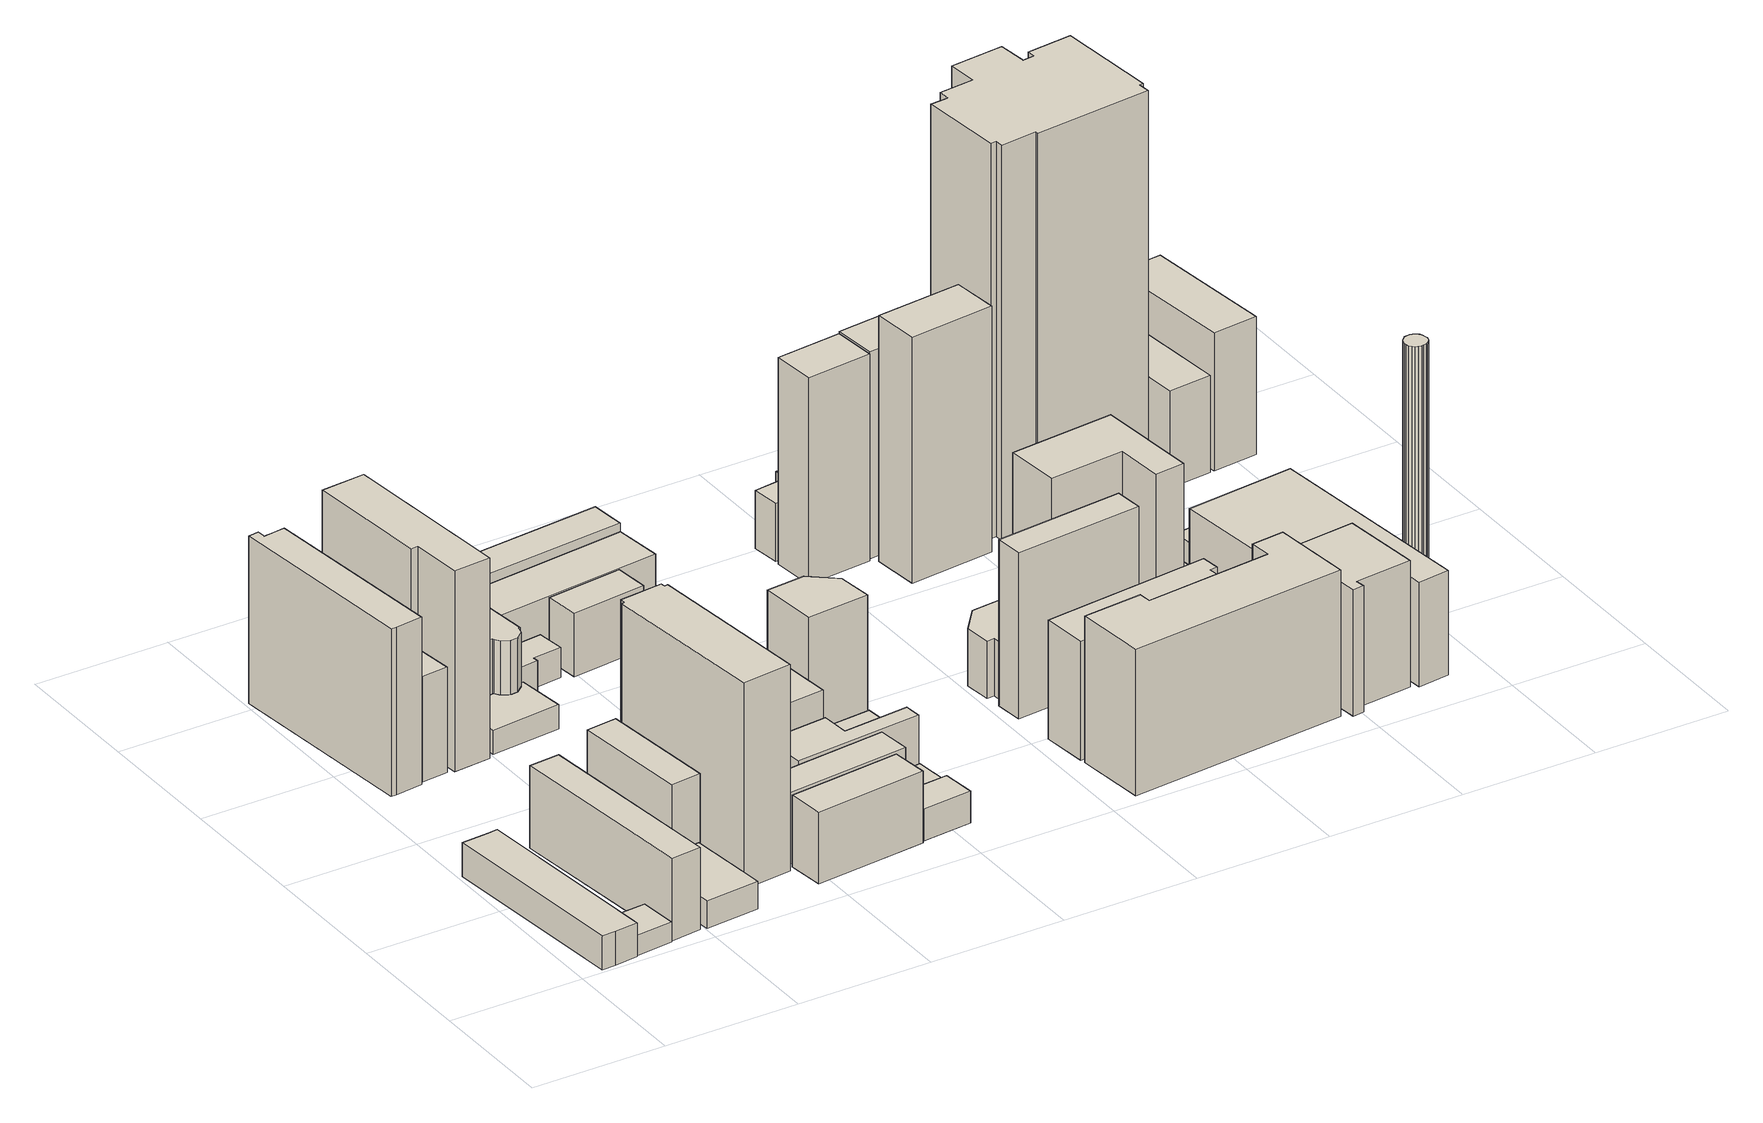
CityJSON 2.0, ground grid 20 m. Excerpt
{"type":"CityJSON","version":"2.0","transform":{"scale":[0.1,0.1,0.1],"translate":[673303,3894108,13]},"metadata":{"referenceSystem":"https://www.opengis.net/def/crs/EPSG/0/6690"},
"CityObjects":{
"building1":{"type":"Building","attributes":{"class":"3001","usage":"431","measuredHeight":32,"storeysAboveGround":1,"BuildingDetailAttribute.totalFloorArea":166.86,"BuildingDetailAttribute.buildingFootprintArea":166.86,"BuildingDetailAttribute.buildingRoofEdgeArea":166.86,"BuildingDetailAttribute.urbanPlanType":"21","BuildingDetailAttribute.landUseType":"213","BuildingDetailAttribute.surveyYear":2021,"BuildingIDAttribute.prefecture":"23","BuildingIDAttribute.city":"23106"},"address":[{"country":"日本","locality":"愛知県名古屋市"}],"geometry":[{"type":"Solid","lod":"1","boundaries":[[[[0,1,2,3,4,5,6,7]],[[6,8,9,7]],[[5,10,8,6]],[[4,11,10,5]],[[3,12,11,4]],[[2,13,12,3]],[[1,14,13,2]],[[0,15,14,1]],[[7,9,15,0]],[[8,10,11,12,13,14,15,9]]]]}]},
"building2":{"type":"Building","attributes":{"class":"3003","usage":"431","measuredHeight":4.3,"storeysAboveGround":1,"BuildingDetailAttribute.totalFloorArea":34.55,"BuildingDetailAttribute.buildingFootprintArea":34.55,"BuildingDetailAttribute.buildingRoofEdgeArea":34.55,"BuildingDetailAttribute.urbanPlanType":"21","BuildingDetailAttribute.landUseType":"213","BuildingDetailAttribute.surveyYear":2021,"BuildingIDAttribute.prefecture":"23","BuildingIDAttribute.city":"23106"},"address":[{"country":"日本","locality":"愛知県名古屋市"}],"geometry":[{"type":"Solid","lod":"1","boundaries":[[[[16,17,18,19]],[[18,20,21,19]],[[17,22,20,18]],[[16,23,22,17]],[[19,21,23,16]],[[20,22,23,21]]]]}]},
"building3":{"type":"Building","attributes":{"class":"9999","usage":"402","measuredHeight":13.2,"storeysAboveGround":3,"BuildingDetailAttribute.totalFloorArea":410.16,"BuildingDetailAttribute.buildingFootprintArea":136.72,"BuildingDetailAttribute.buildingRoofEdgeArea":136.72,"BuildingDetailAttribute.urbanPlanType":"21","BuildingDetailAttribute.landUseType":"212","BuildingDetailAttribute.surveyYear":2021,"BuildingIDAttribute.prefecture":"23","BuildingIDAttribute.city":"23106"},"address":[{"country":"日本","locality":"愛知県名古屋市"}],"geometry":[{"type":"Solid","lod":"1","boundaries":[[[[24,25,26,27]],[[26,28,29,27]],[[25,30,28,26]],[[24,31,30,25]],[[27,29,31,24]],[[28,30,31,29]]]]}]},
"building4":{"type":"Building","attributes":{"class":"3002","usage":"414","measuredHeight":25.8,"storeysAboveGround":8,"BuildingDetailAttribute.totalFloorArea":1135.6,"BuildingDetailAttribute.buildingFootprintArea":141.95,"BuildingDetailAttribute.buildingRoofEdgeArea":141.95,"BuildingDetailAttribute.urbanPlanType":"21","BuildingDetailAttribute.landUseType":"211","BuildingDetailAttribute.surveyYear":2021,"BuildingIDAttribute.prefecture":"23","BuildingIDAttribute.city":"23106"},"address":[{"country":"日本","locality":"愛知県名古屋市"}],"geometry":[{"type":"Solid","lod":"1","boundaries":[[[[32,33,34,35,36,37,38,39]],[[38,40,41,39]],[[37,42,40,38]],[[36,43,42,37]],[[35,44,43,36]],[[34,45,44,35]],[[33,46,45,34]],[[32,47,46,33]],[[39,41,47,32]],[[40,42,43,44,45,46,47,41]]]]}]},
"building5":{"type":"Building","attributes":{"class":"3001","usage":"401","measuredHeight":12.1,"storeysAboveGround":1,"BuildingDetailAttribute.totalFloorArea":90.45,"BuildingDetailAttribute.buildingFootprintArea":90.45,"BuildingDetailAttribute.buildingRoofEdgeArea":90.45,"BuildingDetailAttribute.urbanPlanType":"21","BuildingDetailAttribute.landUseType":"212","BuildingDetailAttribute.surveyYear":2021,"BuildingIDAttribute.prefecture":"23","BuildingIDAttribute.city":"23106"},"address":[{"country":"日本","locality":"愛知県名古屋市"}],"geometry":[{"type":"Solid","lod":"1","boundaries":[[[[48,49,50,51,52,53,54]],[[53,55,56,54]],[[52,57,55,53]],[[51,58,57,52]],[[50,59,58,51]],[[49,60,59,50]],[[48,61,60,49]],[[54,56,61,48]],[[55,57,58,59,60,61,56]]]]}]},
"building6":{"type":"Building","attributes":{"class":"3001","usage":"413","measuredHeight":30.6,"storeysAboveGround":3,"BuildingDetailAttribute.totalFloorArea":150.71,"BuildingDetailAttribute.buildingFootprintArea":50.24,"BuildingDetailAttribute.buildingRoofEdgeArea":50.24,"BuildingDetailAttribute.urbanPlanType":"21","BuildingDetailAttribute.landUseType":"212","BuildingDetailAttribute.surveyYear":2021,"BuildingIDAttribute.prefecture":"23","BuildingIDAttribute.city":"23106"},"address":[{"country":"日本","locality":"愛知県名古屋市"}],"geometry":[{"type":"Solid","lod":"1","boundaries":[[[[62,63,64,65]],[[64,66,67,65]],[[63,68,66,64]],[[62,69,68,63]],[[65,67,69,62]],[[66,68,69,67]]]]}]},
"building7":{"type":"Building","attributes":{"class":"9999","usage":"401","measuredHeight":31.7,"storeysAboveGround":4,"BuildingDetailAttribute.totalFloorArea":324.66,"BuildingDetailAttribute.buildingFootprintArea":81.17,"BuildingDetailAttribute.buildingRoofEdgeArea":81.17,"BuildingDetailAttribute.urbanPlanType":"21","BuildingDetailAttribute.landUseType":"212","BuildingDetailAttribute.surveyYear":2021,"BuildingIDAttribute.prefecture":"23","BuildingIDAttribute.city":"23106"},"address":[{"country":"日本","locality":"愛知県名古屋市"}],"geometry":[{"type":"Solid","lod":"1","boundaries":[[[[70,71,72,73]],[[72,74,75,73]],[[71,76,74,72]],[[70,77,76,71]],[[73,75,77,70]],[[74,76,77,75]]]]}]},
"building8":{"type":"Building","attributes":{"class":"3001","usage":"413","measuredHeight":29.8,"storeysAboveGround":3,"BuildingDetailAttribute.totalFloorArea":60.41,"BuildingDetailAttribute.buildingFootprintArea":20.14,"BuildingDetailAttribute.buildingRoofEdgeArea":20.14,"BuildingDetailAttribute.urbanPlanType":"21","BuildingDetailAttribute.landUseType":"212","BuildingDetailAttribute.surveyYear":2021,"BuildingIDAttribute.prefecture":"23","BuildingIDAttribute.city":"23106"},"address":[{"country":"日本","locality":"愛知県名古屋市"}],"geometry":[{"type":"Solid","lod":"1","boundaries":[[[[78,79,80,81]],[[80,82,83,81]],[[79,84,82,80]],[[78,85,84,79]],[[81,83,85,78]],[[82,84,85,83]]]]}]},
"building9":{"type":"Building","attributes":{"class":"3002","usage":"414","measuredHeight":30.7,"storeysAboveGround":10,"BuildingDetailAttribute.totalFloorArea":1681.53,"BuildingDetailAttribute.buildingFootprintArea":168.15,"BuildingDetailAttribute.buildingRoofEdgeArea":168.15,"BuildingDetailAttribute.urbanPlanType":"21","BuildingDetailAttribute.landUseType":"211","BuildingDetailAttribute.surveyYear":2021,"BuildingIDAttribute.prefecture":"23","BuildingIDAttribute.city":"23106"},"address":[{"country":"日本","locality":"愛知県名古屋市"}],"geometry":[{"type":"Solid","lod":"1","boundaries":[[[[86,87,88,89,90,91]],[[90,92,93,91]],[[89,94,92,90]],[[88,95,94,89]],[[87,96,95,88]],[[86,97,96,87]],[[91,93,97,86]],[[92,94,95,96,97,93]]]]}]},
"building10":{"type":"Building","attributes":{"class":"9999","usage":"412","measuredHeight":31.6,"storeysAboveGround":10,"BuildingDetailAttribute.totalFloorArea":1975.79,"BuildingDetailAttribute.buildingFootprintArea":197.58,"BuildingDetailAttribute.buildingRoofEdgeArea":197.58,"BuildingDetailAttribute.urbanPlanType":"21","BuildingDetailAttribute.landUseType":"211","BuildingDetailAttribute.surveyYear":2021,"BuildingIDAttribute.prefecture":"23","BuildingIDAttribute.city":"23106"},"address":[{"country":"日本","locality":"愛知県名古屋市中区丸の内三丁目１５０９"}],"geometry":[{"type":"Solid","lod":"1","boundaries":[[[[98,99,100,101,102,103,104,105]],[[104,106,107,105]],[[103,108,106,104]],[[102,109,108,103]],[[101,110,109,102]],[[100,111,110,101]],[[99,112,111,100]],[[98,113,112,99]],[[105,107,113,98]],[[106,108,109,110,111,112,113,107]]]]}]},
"building11":{"type":"Building","attributes":{"class":"3001","usage":"413","measuredHeight":17.6,"storeysAboveGround":1,"BuildingDetailAttribute.totalFloorArea":72.65,"BuildingDetailAttribute.buildingFootprintArea":72.65,"BuildingDetailAttribute.buildingRoofEdgeArea":72.65,"BuildingDetailAttribute.urbanPlanType":"21","BuildingDetailAttribute.landUseType":"212","BuildingDetailAttribute.surveyYear":2021,"BuildingIDAttribute.prefecture":"23","BuildingIDAttribute.city":"23106"},"address":[{"country":"日本","locality":"愛知県名古屋市"}],"geometry":[{"type":"Solid","lod":"1","boundaries":[[[[114,115,116,117,118,119,120,121,122,123]],[[122,124,125,123]],[[121,126,124,122]],[[120,127,126,121]],[[119,128,127,120]],[[118,129,128,119]],[[117,130,129,118]],[[116,131,130,117]],[[115,132,131,116]],[[114,133,132,115]],[[123,125,133,114]],[[124,126,127,128,129,130,131,132,133,125]]]]}]},
"building12":{"type":"Building","attributes":{"class":"9999","usage":"413","measuredHeight":12.2,"storeysAboveGround":3,"BuildingDetailAttribute.totalFloorArea":319.84,"BuildingDetailAttribute.buildingFootprintArea":106.61,"BuildingDetailAttribute.buildingRoofEdgeArea":106.61,"BuildingDetailAttribute.urbanPlanType":"21","BuildingDetailAttribute.landUseType":"212","BuildingDetailAttribute.surveyYear":2021,"BuildingIDAttribute.prefecture":"23","BuildingIDAttribute.city":"23106"},"address":[{"country":"日本","locality":"愛知県名古屋市"}],"geometry":[{"type":"Solid","lod":"1","boundaries":[[[[134,135,136,137]],[[136,138,139,137]],[[135,140,138,136]],[[134,141,140,135]],[[137,139,141,134]],[[138,140,141,139]]]]}]},
"building13":{"type":"Building","attributes":{"class":"3002","usage":"411","measuredHeight":19.7,"storeysAboveGround":3,"BuildingDetailAttribute.totalFloorArea":314.58,"BuildingDetailAttribute.buildingFootprintArea":104.86,"BuildingDetailAttribute.buildingRoofEdgeArea":104.86,"BuildingDetailAttribute.urbanPlanType":"21","BuildingDetailAttribute.landUseType":"211","BuildingDetailAttribute.surveyYear":2021,"BuildingIDAttribute.prefecture":"23","BuildingIDAttribute.city":"23106"},"address":[{"country":"日本","locality":"愛知県名古屋市"}],"geometry":[{"type":"Solid","lod":"1","boundaries":[[[[142,143,144,145]],[[144,146,147,145]],[[143,148,146,144]],[[142,149,148,143]],[[145,147,149,142]],[[146,148,149,147]]]]}]},
"building14":{"type":"Building","attributes":{"class":"9999","usage":"413","measuredHeight":13.5,"storeysAboveGround":3,"BuildingDetailAttribute.totalFloorArea":326.53,"BuildingDetailAttribute.buildingFootprintArea":108.84,"BuildingDetailAttribute.buildingRoofEdgeArea":108.84,"BuildingDetailAttribute.urbanPlanType":"21","BuildingDetailAttribute.landUseType":"212","BuildingDetailAttribute.surveyYear":2021,"BuildingIDAttribute.prefecture":"23","BuildingIDAttribute.city":"23106"},"address":[{"country":"日本","locality":"愛知県名古屋市"}],"geometry":[{"type":"Solid","lod":"1","boundaries":[[[[150,151,152,153,154,155,156,157,158,159,160,161]],[[160,162,163,161]],[[159,164,162,160]],[[158,165,164,159]],[[157,166,165,158]],[[156,167,166,157]],[[155,168,167,156]],[[154,169,168,155]],[[153,170,169,154]],[[152,171,170,153]],[[151,172,171,152]],[[150,173,172,151]],[[161,163,173,150]],[[162,164,165,166,167,168,169,170,171,172,173,163]]]]}]},
"building15":{"type":"Building","attributes":{"class":"3001","usage":"413","measuredHeight":38.6,"storeysAboveGround":3,"BuildingDetailAttribute.totalFloorArea":284.15,"BuildingDetailAttribute.buildingFootprintArea":94.72,"BuildingDetailAttribute.buildingRoofEdgeArea":94.72,"BuildingDetailAttribute.urbanPlanType":"21","BuildingDetailAttribute.landUseType":"212","BuildingDetailAttribute.surveyYear":2021,"BuildingIDAttribute.prefecture":"23","BuildingIDAttribute.city":"23106"},"address":[{"country":"日本","locality":"愛知県名古屋市"}],"geometry":[{"type":"Solid","lod":"1","boundaries":[[[[174,175,176,177]],[[176,178,179,177]],[[175,180,178,176]],[[174,181,180,175]],[[177,179,181,174]],[[178,180,181,179]]]]}]},
"building16":{"type":"Building","attributes":{"class":"3002","usage":"401","measuredHeight":10.6,"storeysAboveGround":3,"BuildingDetailAttribute.totalFloorArea":279.66,"BuildingDetailAttribute.buildingFootprintArea":93.22,"BuildingDetailAttribute.buildingRoofEdgeArea":93.22,"BuildingDetailAttribute.urbanPlanType":"21","BuildingDetailAttribute.landUseType":"212","BuildingDetailAttribute.surveyYear":2021,"BuildingIDAttribute.prefecture":"23","BuildingIDAttribute.city":"23106"},"address":[{"country":"日本","locality":"愛知県名古屋市中区丸の内三丁目１５１３"}],"geometry":[{"type":"Solid","lod":"1","boundaries":[[[[182,183,184,185]],[[184,186,187,185]],[[183,188,186,184]],[[182,189,188,183]],[[185,187,189,182]],[[186,188,189,187]]]]}]},
"building17":{"type":"Building","attributes":{"class":"9999","usage":"411","measuredHeight":7.5,"storeysAboveGround":1,"BuildingDetailAttribute.totalFloorArea":37.7,"BuildingDetailAttribute.buildingFootprintArea":37.7,"BuildingDetailAttribute.buildingRoofEdgeArea":37.7,"BuildingDetailAttribute.urbanPlanType":"21","BuildingDetailAttribute.landUseType":"211","BuildingDetailAttribute.surveyYear":2021,"BuildingIDAttribute.prefecture":"23","BuildingIDAttribute.city":"23106"},"address":[{"country":"日本","locality":"愛知県名古屋市"}],"geometry":[{"type":"Solid","lod":"1","boundaries":[[[[190,191,192,193,194,195]],[[194,196,197,195]],[[193,198,196,194]],[[192,199,198,193]],[[191,200,199,192]],[[190,201,200,191]],[[195,197,201,190]],[[196,198,199,200,201,197]]]]}]},
"building18":{"type":"Building","attributes":{"class":"9999","usage":"401","measuredHeight":21.7,"storeysAboveGround":5,"BuildingDetailAttribute.totalFloorArea":588.69,"BuildingDetailAttribute.buildingFootprintArea":117.74,"BuildingDetailAttribute.buildingRoofEdgeArea":117.74,"BuildingDetailAttribute.urbanPlanType":"21","BuildingDetailAttribute.landUseType":"212","BuildingDetailAttribute.surveyYear":2021,"BuildingIDAttribute.prefecture":"23","BuildingIDAttribute.city":"23106"},"address":[{"country":"日本","locality":"愛知県名古屋市"}],"geometry":[{"type":"Solid","lod":"1","boundaries":[[[[202,203,204,205]],[[204,206,207,205]],[[203,208,206,204]],[[202,209,208,203]],[[205,207,209,202]],[[206,208,209,207]]]]}]},
"building19":{"type":"Building","attributes":{"class":"3002","usage":"401","measuredHeight":12.7,"storeysAboveGround":3,"BuildingDetailAttribute.totalFloorArea":261.78,"BuildingDetailAttribute.buildingFootprintArea":87.26,"BuildingDetailAttribute.buildingRoofEdgeArea":87.26,"BuildingDetailAttribute.urbanPlanType":"21","BuildingDetailAttribute.landUseType":"212","BuildingDetailAttribute.surveyYear":2021,"BuildingIDAttribute.prefecture":"23","BuildingIDAttribute.city":"23106"},"address":[{"country":"日本","locality":"愛知県名古屋市"}],"geometry":[{"type":"Solid","lod":"1","boundaries":[[[[210,211,212,213,214,215]],[[214,216,217,215]],[[213,218,216,214]],[[212,219,218,213]],[[211,220,219,212]],[[210,221,220,211]],[[215,217,221,210]],[[216,218,219,220,221,217]]]]}]},
"building20":{"type":"Building","attributes":{"class":"9999","usage":"413","measuredHeight":29.7,"storeysAboveGround":1,"BuildingDetailAttribute.totalFloorArea":37.73,"BuildingDetailAttribute.buildingFootprintArea":37.73,"BuildingDetailAttribute.buildingRoofEdgeArea":37.73,"BuildingDetailAttribute.urbanPlanType":"21","BuildingDetailAttribute.landUseType":"212","BuildingDetailAttribute.surveyYear":2021,"BuildingIDAttribute.prefecture":"23","BuildingIDAttribute.city":"23106"},"address":[{"country":"日本","locality":"愛知県名古屋市"}],"geometry":[{"type":"Solid","lod":"1","boundaries":[[[[222,223,224,225]],[[224,226,227,225]],[[223,228,226,224]],[[222,229,228,223]],[[225,227,229,222]],[[226,228,229,227]]]]}]},
"building21":{"type":"Building","attributes":{"class":"9999","usage":"401","measuredHeight":11.7,"storeysAboveGround":1,"BuildingDetailAttribute.totalFloorArea":31.34,"BuildingDetailAttribute.buildingFootprintArea":31.34,"BuildingDetailAttribute.buildingRoofEdgeArea":31.34,"BuildingDetailAttribute.urbanPlanType":"21","BuildingDetailAttribute.landUseType":"212","BuildingDetailAttribute.surveyYear":2021,"BuildingIDAttribute.prefecture":"23","BuildingIDAttribute.city":"23106"},"address":[{"country":"日本","locality":"愛知県名古屋市"}],"geometry":[{"type":"Solid","lod":"1","boundaries":[[[[230,231,232,233]],[[232,234,235,233]],[[231,236,234,232]],[[230,237,236,231]],[[233,235,237,230]],[[234,236,237,235]]]]}]},
"building22":{"type":"Building","attributes":{"class":"3002","usage":"411","measuredHeight":19.6,"storeysAboveGround":4,"BuildingDetailAttribute.totalFloorArea":258.83,"BuildingDetailAttribute.buildingFootprintArea":64.71,"BuildingDetailAttribute.buildingRoofEdgeArea":64.71,"BuildingDetailAttribute.urbanPlanType":"21","BuildingDetailAttribute.landUseType":"211","BuildingDetailAttribute.surveyYear":2021,"BuildingIDAttribute.prefecture":"23","BuildingIDAttribute.city":"23106"},"address":[{"country":"日本","locality":"愛知県名古屋市"}],"geometry":[{"type":"Solid","lod":"1","boundaries":[[[[238,239,240,241,242,243]],[[242,244,245,243]],[[241,246,244,242]],[[240,247,246,241]],[[239,248,247,240]],[[238,249,248,239]],[[243,245,249,238]],[[244,246,247,248,249,245]]]]}]},
"building23":{"type":"Building","attributes":{"class":"3002","usage":"401","measuredHeight":10.5,"storeysAboveGround":3,"BuildingDetailAttribute.totalFloorArea":572.36,"BuildingDetailAttribute.buildingFootprintArea":190.79,"BuildingDetailAttribute.buildingRoofEdgeArea":190.79,"BuildingDetailAttribute.urbanPlanType":"21","BuildingDetailAttribute.landUseType":"212","BuildingDetailAttribute.surveyYear":2021,"BuildingIDAttribute.prefecture":"23","BuildingIDAttribute.city":"23106"},"address":[{"country":"日本","locality":"愛知県名古屋市"}],"geometry":[{"type":"Solid","lod":"1","boundaries":[[[[250,251,252,253]],[[252,254,255,253]],[[251,256,254,252]],[[250,257,256,251]],[[253,255,257,250]],[[254,256,257,255]]]]}]},
"building24":{"type":"Building","attributes":{"class":"3002","usage":"411","measuredHeight":10.4,"storeysAboveGround":3,"BuildingDetailAttribute.totalFloorArea":175.23,"BuildingDetailAttribute.buildingFootprintArea":58.41,"BuildingDetailAttribute.buildingRoofEdgeArea":58.41,"BuildingDetailAttribute.urbanPlanType":"21","BuildingDetailAttribute.landUseType":"211","BuildingDetailAttribute.surveyYear":2021,"BuildingIDAttribute.prefecture":"23","BuildingIDAttribute.city":"23106"},"address":[{"country":"日本","locality":"愛知県名古屋市"}],"geometry":[{"type":"Solid","lod":"1","boundaries":[[[[258,259,260,261]],[[260,262,263,261]],[[259,264,262,260]],[[258,265,264,259]],[[261,263,265,258]],[[262,264,265,263]]]]}]},
"building25":{"type":"Building","attributes":{"class":"3002","usage":"401","measuredHeight":27.6,"storeysAboveGround":7,"BuildingDetailAttribute.totalFloorArea":529.39,"BuildingDetailAttribute.buildingFootprintArea":75.63,"BuildingDetailAttribute.buildingRoofEdgeArea":75.63,"BuildingDetailAttribute.urbanPlanType":"21","BuildingDetailAttribute.landUseType":"212","BuildingDetailAttribute.surveyYear":2021,"BuildingIDAttribute.prefecture":"23","BuildingIDAttribute.city":"23106"},"address":[{"country":"日本","locality":"愛知県名古屋市"}],"geometry":[{"type":"Solid","lod":"1","boundaries":[[[[266,267,268,269,270]],[[269,271,272,270]],[[268,273,271,269]],[[267,274,273,268]],[[266,275,274,267]],[[270,272,275,266]],[[271,273,274,275,272]]]]}]},
"building26":{"type":"Building","attributes":{"class":"3002","usage":"413","measuredHeight":26.5,"storeysAboveGround":3,"BuildingDetailAttribute.totalFloorArea":342.49,"BuildingDetailAttribute.buildingFootprintArea":114.16,"BuildingDetailAttribute.buildingRoofEdgeArea":114.16,"BuildingDetailAttribute.urbanPlanType":"21","BuildingDetailAttribute.landUseType":"212","BuildingDetailAttribute.surveyYear":2021,"BuildingIDAttribute.prefecture":"23","BuildingIDAttribute.city":"23106"},"address":[{"country":"日本","locality":"愛知県名古屋市"}],"geometry":[{"type":"Solid","lod":"1","boundaries":[[[[276,277,278,279]],[[278,280,281,279]],[[277,282,280,278]],[[276,283,282,277]],[[279,281,283,276]],[[280,282,283,281]]]]}]},
"building27":{"type":"Building","attributes":{"class":"3001","usage":"413","measuredHeight":28.5,"storeysAboveGround":2,"BuildingDetailAttribute.totalFloorArea":153.53,"BuildingDetailAttribute.buildingFootprintArea":76.77,"BuildingDetailAttribute.buildingRoofEdgeArea":76.77,"BuildingDetailAttribute.urbanPlanType":"21","BuildingDetailAttribute.landUseType":"212","BuildingDetailAttribute.surveyYear":2021,"BuildingIDAttribute.prefecture":"23","BuildingIDAttribute.city":"23106"},"address":[{"country":"日本","locality":"愛知県名古屋市"}],"geometry":[{"type":"Solid","lod":"1","boundaries":[[[[284,285,286,287,288,289,290]],[[289,291,292,290]],[[288,293,291,289]],[[287,294,293,288]],[[286,295,294,287]],[[285,296,295,286]],[[284,297,296,285]],[[290,292,297,284]],[[291,293,294,295,296,297,292]]]]}]},
"building28":{"type":"Building","attributes":{"class":"3002","usage":"401","measuredHeight":27.6,"storeysAboveGround":7,"BuildingDetailAttribute.totalFloorArea":568.32,"BuildingDetailAttribute.buildingFootprintArea":81.19,"BuildingDetailAttribute.buildingRoofEdgeArea":81.19,"BuildingDetailAttribute.urbanPlanType":"21","BuildingDetailAttribute.landUseType":"212","BuildingDetailAttribute.surveyYear":2021,"BuildingIDAttribute.prefecture":"23","BuildingIDAttribute.city":"23106"},"address":[{"country":"日本","locality":"愛知県名古屋市"}],"geometry":[{"type":"Solid","lod":"1","boundaries":[[[[298,299,300,301]],[[300,302,303,301]],[[299,304,302,300]],[[298,305,304,299]],[[301,303,305,298]],[[302,304,305,303]]]]}]},
"building29":{"type":"Building","attributes":{"class":"3002","usage":"401","measuredHeight":22.6,"storeysAboveGround":5,"BuildingDetailAttribute.totalFloorArea":823.63,"BuildingDetailAttribute.buildingFootprintArea":164.73,"BuildingDetailAttribute.buildingRoofEdgeArea":164.73,"BuildingDetailAttribute.urbanPlanType":"21","BuildingDetailAttribute.landUseType":"212","BuildingDetailAttribute.surveyYear":2021,"BuildingIDAttribute.prefecture":"23","BuildingIDAttribute.city":"23106"},"address":[{"country":"日本","locality":"愛知県名古屋市"}],"geometry":[{"type":"Solid","lod":"1","boundaries":[[[[306,307,308,309,310,311,312,313,314,315]],[[314,316,317,315]],[[313,318,316,314]],[[312,319,318,313]],[[311,320,319,312]],[[310,321,320,311]],[[309,322,321,310]],[[308,323,322,309]],[[307,324,323,308]],[[306,325,324,307]],[[315,317,325,306]],[[316,318,319,320,321,322,323,324,325,317]]]]}]},
"building30":{"type":"Building","attributes":{"class":"3001","usage":"411","measuredHeight":23.5,"storeysAboveGround":2,"BuildingDetailAttribute.totalFloorArea":124.05,"BuildingDetailAttribute.buildingFootprintArea":62.02,"BuildingDetailAttribute.buildingRoofEdgeArea":62.02,"BuildingDetailAttribute.urbanPlanType":"21","BuildingDetailAttribute.landUseType":"211","BuildingDetailAttribute.surveyYear":2021,"BuildingIDAttribute.prefecture":"23","BuildingIDAttribute.city":"23106"},"address":[{"country":"日本","locality":"愛知県名古屋市"}],"geometry":[{"type":"Solid","lod":"1","boundaries":[[[[326,327,328,329]],[[328,330,331,329]],[[327,332,330,328]],[[326,333,332,327]],[[329,331,333,326]],[[330,332,333,331]]]]}]},
"building31":{"type":"Building","attributes":{"class":"3002","usage":"414","measuredHeight":26.7,"storeysAboveGround":7,"BuildingDetailAttribute.totalFloorArea":2262.11,"BuildingDetailAttribute.buildingFootprintArea":323.16,"BuildingDetailAttribute.buildingRoofEdgeArea":323.16,"BuildingDetailAttribute.urbanPlanType":"21","BuildingDetailAttribute.landUseType":"211","BuildingDetailAttribute.surveyYear":2021,"BuildingIDAttribute.prefecture":"23","BuildingIDAttribute.city":"23106"},"address":[{"country":"日本","locality":"愛知県名古屋市"}],"geometry":[{"type":"Solid","lod":"1","boundaries":[[[[334,335,336,337,338,339,340,341]],[[340,342,343,341]],[[339,344,342,340]],[[338,345,344,339]],[[337,346,345,338]],[[336,347,346,337]],[[335,348,347,336]],[[334,349,348,335]],[[341,343,349,334]],[[342,344,345,346,347,348,349,343]]]]}]},
"building32":{"type":"Building","attributes":{"class":"3002","usage":"401","measuredHeight":33.6,"storeysAboveGround":5,"BuildingDetailAttribute.totalFloorArea":325.62,"BuildingDetailAttribute.buildingFootprintArea":65.12,"BuildingDetailAttribute.buildingRoofEdgeArea":147.98,"BuildingDetailAttribute.urbanPlanType":"21","BuildingDetailAttribute.landUseType":"212","BuildingDetailAttribute.surveyYear":2021,"BuildingIDAttribute.prefecture":"23","BuildingIDAttribute.city":"23106"},"address":[{"country":"日本","locality":"愛知県名古屋市"}],"geometry":[{"type":"Solid","lod":"1","boundaries":[[[[350,351,352,353]],[[352,354,355,353]],[[351,356,354,352]],[[350,357,356,351]],[[353,355,357,350]],[[354,356,357,355]]]]}]},
"building33":{"type":"Building","attributes":{"class":"3001","usage":"411","measuredHeight":19.6,"storeysAboveGround":3,"BuildingDetailAttribute.totalFloorArea":250.03,"BuildingDetailAttribute.buildingFootprintArea":83.34,"BuildingDetailAttribute.buildingRoofEdgeArea":83.34,"BuildingDetailAttribute.urbanPlanType":"21","BuildingDetailAttribute.landUseType":"211","BuildingDetailAttribute.surveyYear":2021,"BuildingIDAttribute.prefecture":"23","BuildingIDAttribute.city":"23106"},"address":[{"country":"日本","locality":"愛知県名古屋市"}],"geometry":[{"type":"Solid","lod":"1","boundaries":[[[[358,359,360,361,362,363]],[[362,364,365,363]],[[361,366,364,362]],[[360,367,366,361]],[[359,368,367,360]],[[358,369,368,359]],[[363,365,369,358]],[[364,366,367,368,369,365]]]]}]},
"building34":{"type":"Building","attributes":{"class":"3002","usage":"412","measuredHeight":30.5,"storeysAboveGround":9,"BuildingDetailAttribute.totalFloorArea":1473.96,"BuildingDetailAttribute.buildingFootprintArea":163.77,"BuildingDetailAttribute.buildingRoofEdgeArea":163.77,"BuildingDetailAttribute.urbanPlanType":"21","BuildingDetailAttribute.landUseType":"211","BuildingDetailAttribute.surveyYear":2021,"BuildingIDAttribute.prefecture":"23","BuildingIDAttribute.city":"23106"},"address":[{"country":"日本","locality":"愛知県名古屋市中区丸の内三丁目１６０１－２"}],"geometry":[{"type":"Solid","lod":"1","boundaries":[[[[370,371,372,373,374,375]],[[374,376,377,375]],[[373,378,376,374]],[[372,379,378,373]],[[371,380,379,372]],[[370,381,380,371]],[[375,377,381,370]],[[376,378,379,380,381,377]]]]}]},
"building35":{"type":"Building","attributes":{"class":"3002","usage":"431","measuredHeight":36.4,"storeysAboveGround":1,"BuildingDetailAttribute.totalFloorArea":89.99,"BuildingDetailAttribute.buildingFootprintArea":89.99,"BuildingDetailAttribute.buildingRoofEdgeArea":89.99,"BuildingDetailAttribute.urbanPlanType":"21","BuildingDetailAttribute.landUseType":"213","BuildingDetailAttribute.surveyYear":2021,"BuildingIDAttribute.prefecture":"23","BuildingIDAttribute.city":"23106"},"address":[{"country":"日本","locality":"愛知県名古屋市"}],"geometry":[{"type":"Solid","lod":"1","boundaries":[[[[382,383,384,385]],[[384,386,387,385]],[[383,388,386,384]],[[382,389,388,383]],[[385,387,389,382]],[[386,388,389,387]]]]}]},
"building36":{"type":"Building","attributes":{"class":"3002","usage":"401","measuredHeight":33.6,"storeysAboveGround":1,"BuildingDetailAttribute.totalFloorArea":82.85,"BuildingDetailAttribute.buildingFootprintArea":82.85,"BuildingDetailAttribute.buildingRoofEdgeArea":147.98,"BuildingDetailAttribute.urbanPlanType":"21","BuildingDetailAttribute.landUseType":"212","BuildingDetailAttribute.surveyYear":2021,"BuildingIDAttribute.prefecture":"23","BuildingIDAttribute.city":"23106"},"address":[{"country":"日本","locality":"愛知県名古屋市"}],"geometry":[{"type":"Solid","lod":"1","boundaries":[[[[390,391,392,393]],[[392,394,395,393]],[[391,396,394,392]],[[390,397,396,391]],[[393,395,397,390]],[[394,396,397,395]]]]}]},
"building37":{"type":"Building","attributes":{"class":"3002","usage":"411","measuredHeight":11.2,"storeysAboveGround":2,"BuildingDetailAttribute.totalFloorArea":277.36,"BuildingDetailAttribute.buildingFootprintArea":138.68,"BuildingDetailAttribute.buildingRoofEdgeArea":138.68,"BuildingDetailAttribute.urbanPlanType":"21","BuildingDetailAttribute.landUseType":"211","BuildingDetailAttribute.surveyYear":2021,"BuildingIDAttribute.prefecture":"23","BuildingIDAttribute.city":"23106"},"address":[{"country":"日本","locality":"愛知県名古屋市"}],"geometry":[{"type":"Solid","lod":"1","boundaries":[[[[398,399,400,401]],[[400,402,403,401]],[[399,404,402,400]],[[398,405,404,399]],[[401,403,405,398]],[[402,404,405,403]]]]}]},
"building38":{"type":"Building","attributes":{"class":"3002","usage":"414","measuredHeight":20.7,"storeysAboveGround":7,"BuildingDetailAttribute.totalFloorArea":893.48,"BuildingDetailAttribute.buildingFootprintArea":127.64,"BuildingDetailAttribute.buildingRoofEdgeArea":127.64,"BuildingDetailAttribute.urbanPlanType":"21","BuildingDetailAttribute.landUseType":"211","BuildingDetailAttribute.surveyYear":2021,"BuildingIDAttribute.prefecture":"23","BuildingIDAttribute.city":"23106"},"address":[{"country":"日本","locality":"愛知県名古屋市"}],"geometry":[{"type":"Solid","lod":"1","boundaries":[[[[406,407,408,409,410,411]],[[410,412,413,411]],[[409,414,412,410]],[[408,415,414,409]],[[407,416,415,408]],[[406,417,416,407]],[[411,413,417,406]],[[412,414,415,416,417,413]]]]}]},
"building39":{"type":"Building","attributes":{"class":"3002","usage":"401","measuredHeight":18.5,"storeysAboveGround":4,"BuildingDetailAttribute.totalFloorArea":1481.3,"BuildingDetailAttribute.buildingFootprintArea":370.32,"BuildingDetailAttribute.buildingRoofEdgeArea":370.32,"BuildingDetailAttribute.urbanPlanType":"21","BuildingDetailAttribute.landUseType":"212","BuildingDetailAttribute.surveyYear":2021,"BuildingIDAttribute.prefecture":"23","BuildingIDAttribute.city":"23106"},"address":[{"country":"日本","locality":"愛知県名古屋市"}],"geometry":[{"type":"Solid","lod":"1","boundaries":[[[[418,419,420,421,422,423,424,425,426,427]],[[426,428,429,427]],[[425,430,428,426]],[[424,431,430,425]],[[423,432,431,424]],[[422,433,432,423]],[[421,434,433,422]],[[420,435,434,421]],[[419,436,435,420]],[[418,437,436,419]],[[427,429,437,418]],[[428,430,431,432,433,434,435,436,437,429]]]]}]},
"building40":{"type":"Building","attributes":{"class":"9999","usage":"401","measuredHeight":18.3,"storeysAboveGround":1,"BuildingDetailAttribute.totalFloorArea":47.01,"BuildingDetailAttribute.buildingFootprintArea":47.01,"BuildingDetailAttribute.buildingRoofEdgeArea":47.01,"BuildingDetailAttribute.urbanPlanType":"21","BuildingDetailAttribute.landUseType":"212","BuildingDetailAttribute.surveyYear":2021,"BuildingIDAttribute.prefecture":"23","BuildingIDAttribute.city":"23106"},"address":[{"country":"日本","locality":"愛知県名古屋市"}],"geometry":[{"type":"Solid","lod":"1","boundaries":[[[[438,439,440,441]],[[440,442,443,441]],[[439,444,442,440]],[[438,445,444,439]],[[441,443,445,438]],[[442,444,445,443]]]]}]},
"building41":{"type":"Building","attributes":{"class":"3002","usage":"412","measuredHeight":63.5,"storeysAboveGround":18,"BuildingDetailAttribute.totalFloorArea":7684.59,"BuildingDetailAttribute.buildingFootprintArea":426.92,"BuildingDetailAttribute.buildingRoofEdgeArea":426.92,"BuildingDetailAttribute.urbanPlanType":"21","BuildingDetailAttribute.landUseType":"211","BuildingDetailAttribute.surveyYear":2021,"BuildingIDAttribute.prefecture":"23","BuildingIDAttribute.city":"23106"},"address":[{"country":"日本","locality":"愛知県名古屋市中区丸の内三丁目９１５"}],"geometry":[{"type":"Solid","lod":"1","boundaries":[[[[446,447,448,449,450,451,452,453,454,455,456,457,458,459,460,461,462,463]],[[462,464,465,463]],[[461,466,464,462]],[[460,467,466,461]],[[459,468,467,460]],[[458,469,468,459]],[[457,470,469,458]],[[456,471,470,457]],[[455,472,471,456]],[[454,473,472,455]],[[453,474,473,454]],[[452,475,474,453]],[[451,476,475,452]],[[450,477,476,451]],[[449,478,477,450]],[[448,479,478,449]],[[447,480,479,448]],[[446,481,480,447]],[[463,465,481,446]],[[464,466,467,468,469,470,471,472,473,474,475,476,477,478,479,480,481,465]]]]}]},
"building42":{"type":"Building","attributes":{"class":"9999","usage":"461","measuredHeight":39.3,"storeysAboveGround":9999,"BuildingDetailAttribute.totalFloorArea":-9999,"BuildingDetailAttribute.buildingFootprintArea":-9999,"BuildingDetailAttribute.buildingRoofEdgeArea":8.4,"BuildingDetailAttribute.urbanPlanType":"21","BuildingDetailAttribute.landUseType":"211","BuildingDetailAttribute.surveyYear":2021,"BuildingIDAttribute.prefecture":"23","BuildingIDAttribute.city":"23106"},"geometry":[{"type":"Solid","lod":"1","boundaries":[[[[482,483,484,485,486,487,488,489,490,491,492,493,494,495,496,497,498,499,500,501,502,503,504,505]],[[504,506,507,505]],[[503,508,506,504]],[[502,509,508,503]],[[501,510,509,502]],[[500,511,510,501]],[[499,512,511,500]],[[498,513,512,499]],[[497,514,513,498]],[[496,515,514,497]],[[495,516,515,496]],[[494,517,516,495]],[[493,518,517,494]],[[492,519,518,493]],[[491,520,519,492]],[[490,521,520,491]],[[489,522,521,490]],[[488,523,522,489]],[[487,524,523,488]],[[486,525,524,487]],[[485,526,525,486]],[[484,527,526,485]],[[483,528,527,484]],[[482,529,528,483]],[[505,507,529,482]],[[506,508,509,510,511,512,513,514,515,516,517,518,519,520,521,522,523,524,525,526,527,528,529,507]]]]}]},
"building43":{"type":"Building","attributes":{"class":"3001","usage":"411","measuredHeight":5.8,"storeysAboveGround":2,"BuildingDetailAttribute.totalFloorArea":217.58,"BuildingDetailAttribute.buildingFootprintArea":108.79,"BuildingDetailAttribute.buildingRoofEdgeArea":108.79,"BuildingDetailAttribute.urbanPlanType":"21","BuildingDetailAttribute.landUseType":"211","BuildingDetailAttribute.surveyYear":2021,"BuildingIDAttribute.prefecture":"23","BuildingIDAttribute.city":"23106"},"address":[{"country":"日本","locality":"愛知県名古屋市"}],"geometry":[{"type":"Solid","lod":"1","boundaries":[[[[530,531,532,533,534,535,536,537,538,539]],[[538,540,541,539]],[[537,542,540,538]],[[536,543,542,537]],[[535,544,543,536]],[[534,545,544,535]],[[533,546,545,534]],[[532,547,546,533]],[[531,548,547,532]],[[530,549,548,531]],[[539,541,549,530]],[[540,542,543,544,545,546,547,548,549,541]]]]}]},
"building44":{"type":"Building","attributes":{"class":"3002","usage":"414","measuredHeight":25.4,"storeysAboveGround":5,"BuildingDetailAttribute.totalFloorArea":646.78,"BuildingDetailAttribute.buildingFootprintArea":129.36,"BuildingDetailAttribute.buildingRoofEdgeArea":129.36,"BuildingDetailAttribute.urbanPlanType":"21","BuildingDetailAttribute.landUseType":"211","BuildingDetailAttribute.surveyYear":2021,"BuildingIDAttribute.prefecture":"23","BuildingIDAttribute.city":"23106"},"address":[{"country":"日本","locality":"愛知県名古屋市"}],"geometry":[{"type":"Solid","lod":"1","boundaries":[[[[550,551,552,553,554,555]],[[554,556,557,555]],[[553,558,556,554]],[[552,559,558,553]],[[551,560,559,552]],[[550,561,560,551]],[[555,557,561,550]],[[556,558,559,560,561,557]]]]}]},
"building45":{"type":"Building","attributes":{"class":"3002","usage":"412","measuredHeight":25.4,"storeysAboveGround":6,"BuildingDetailAttribute.totalFloorArea":826.37,"BuildingDetailAttribute.buildingFootprintArea":137.73,"BuildingDetailAttribute.buildingRoofEdgeArea":137.73,"BuildingDetailAttribute.urbanPlanType":"21","BuildingDetailAttribute.landUseType":"211","BuildingDetailAttribute.surveyYear":2021,"BuildingIDAttribute.prefecture":"23","BuildingIDAttribute.city":"23106"},"address":[{"country":"日本","locality":"愛知県名古屋市"}],"geometry":[{"type":"Solid","lod":"1","boundaries":[[[[562,563,564,565,566,567,568,569]],[[568,570,571,569]],[[567,572,570,568]],[[566,573,572,567]],[[565,574,573,566]],[[564,575,574,565]],[[563,576,575,564]],[[562,577,576,563]],[[569,571,577,562]],[[570,572,573,574,575,576,577,571]]]]}]}
},
"vertices":[
[86,12,10],[87,6,10],[51,2,10],[31,1,10],[4,296,10],[45,299,10],[60,301,10],[81,70,10],[60,301,60],[81,70,60],[45,299,60],[4,296,60],[31,1,60],[51,2,60],[87,6,60],[86,12,60],
[81,70,7],[141,75,7],[146,18,7],[86,12,7],[146,18,37],[86,12,37],[141,75,37],[81,70,37],
[148,19,8],[117,314,8],[163,318,8],[193,24,8],[163,318,130],[193,24,130],[117,314,130],[148,19,130],
[19,797,12],[34,799,12],[51,801,12],[81,517,12],[40,512,12],[32,512,12],[2,808,12],[18,810,12],[2,808,260],[18,810,260],[32,512,260],[40,512,260],[81,517,260],[51,801,260],[34,799,260],[19,797,260],
[282,28,9],[201,20,9],[190,119,9],[238,124,9],[236,148,9],[270,151,9],[280,51,9],[270,151,50],[280,51,50],[236,148,50],[238,124,50],[190,119,50],[201,20,50],[282,28,50],
[69,646,14],[108,651,14],[123,523,14],[84,519,14],[123,523,170],[84,519,170],[108,651,170],[69,646,170],
[227,148,13],[209,323,13],[255,328,13],[273,153,13],[255,328,150],[273,153,150],[209,323,150],[227,148,150],
[64,765,12],[58,823,12],[92,827,12],[98,768,12],[92,827,180],[98,768,180],[58,823,180],[64,765,180],
[189,526,13],[133,521,13],[126,599,13],[116,598,13],[98,784,13],[164,790,13],[98,784,310],[164,790,310],[116,598,310],[126,599,310],[133,521,310],[189,526,310],
[332,333,14],[337,334,14],[363,80,14],[288,72,14],[262,325,14],[266,325,14],[266,333,14],[331,340,14],[266,333,320],[331,340,320],[266,325,320],[262,325,320],[288,72,320],[363,80,320],[337,334,320],[332,333,320],
[302,541,14],[197,530,14],[189,603,14],[247,609,14],[252,601,14],[264,595,14],[275,596,14],[286,605,14],[288,613,14],[294,614,14],[288,613,50],[294,614,50],[286,605,50],[275,596,50],[264,595,50],[252,601,50],[247,609,50],[189,603,50],[197,530,50],[302,541,50],
[190,605,15],[169,819,15],[218,824,15],[239,610,15],[218,824,120],[239,610,120],[169,819,120],[190,605,120],
[364,151,13],[345,339,13],[400,344,13],[419,156,13],[400,344,90],[419,156,90],[345,339,90],[364,151,90],
[286,605,15],[275,596,15],[264,595,15],[252,601,15],[247,609,15],[246,611,15],[243,611,15],[221,824,15],[269,829,15],[291,616,15],[289,616,15],[288,613,15],[289,616,130],[288,613,130],[291,616,130],[269,829,130],[221,824,130],[243,611,130],[246,611,130],[247,609,130],[252,601,130],[264,595,130],[275,596,130],[286,605,130],
[377,33,14],[371,88,14],[539,106,14],[545,51,14],[539,106,120],[545,51,120],[371,88,120],[377,33,120],
[369,94,14],[364,143,14],[553,163,14],[558,114,14],[553,163,120],[558,114,120],[364,143,120],[369,94,120],
[290,630,15],[285,680,15],[367,689,15],[372,648,15],[328,643,15],[329,635,15],[328,643,60],[329,635,60],[372,648,60],[367,689,60],[285,680,60],[290,630,60],
[414,225,13],[401,347,13],[497,356,13],[509,234,13],[497,356,160],[509,234,160],[401,347,160],[414,225,160],
[514,190,13],[613,199,13],[615,174,13],[423,157,13],[417,223,13],[511,232,13],[417,223,120],[511,232,120],[423,157,120],[615,174,120],[613,199,120],[514,190,120],
[550,56,13],[545,106,13],[619,113,13],[624,63,13],[619,113,60],[624,63,60],[545,106,60],[550,56,60],
[559,114,13],[553,164,13],[615,171,13],[620,120,13],[615,171,50],[620,120,50],[553,164,50],[559,114,50],
[611,201,14],[530,193,14],[525,247,14],[511,246,14],[509,268,14],[604,276,14],[509,268,80],[604,276,80],[511,246,80],[525,247,80],[530,193,80],[611,201,80],
[290,683,15],[283,754,15],[546,783,15],[554,711,15],[546,783,110],[554,711,110],[283,754,110],[290,683,110],
[387,639,16],[381,690,16],[494,703,16],[499,652,16],[494,703,110],[499,652,110],[381,690,110],[387,639,110],
[509,269,14],[501,356,14],[559,361,14],[597,331,14],[603,278,14],[597,331,250],[603,278,250],[559,361,250],[501,356,250],[509,269,250],
[331,766,15],[325,818,15],[543,839,15],[548,787,15],[543,839,120],[548,787,120],[325,818,120],[331,766,120],
[899,306,15],[819,298,15],[817,316,15],[806,315,15],[802,355,15],[831,391,15],[891,397,15],[831,391,100],[891,397,100],[802,355,100],[806,315,100],[817,316,100],[819,298,100],[899,306,100],
[814,251,14],[810,293,14],[1002,312,14],[1006,270,14],[1002,312,260],[1006,270,260],[810,293,260],[814,251,260],
[1066,148,14],[969,137,14],[967,159,14],[953,157,14],[955,134,14],[826,121,14],[819,189,14],[1070,216,14],[1073,188,14],[1062,187,14],[1073,188,190],[1062,187,190],[1070,216,190],[819,189,190],[826,121,190],[955,134,190],[953,157,190],[967,159,190],[969,137,190],[1066,148,190],
[871,201,15],[866,253,15],[986,265,15],[991,213,15],[986,265,140],[991,213,140],[866,253,140],[871,201,140],
[1167,41,13],[839,9,13],[828,115,13],[917,123,13],[919,105,13],[1109,124,13],[1106,156,13],[1155,161,13],[1106,156,230],[1155,161,230],[1109,124,230],[919,105,230],[917,123,230],[828,115,230],[839,9,230],[1167,41,230],
[766,681,14],[760,746,14],[858,756,14],[864,691,14],[858,756,320],[864,691,320],[760,746,320],[766,681,320],
[761,753,14],[756,795,14],[807,801,14],[804,822,14],[900,833,14],[907,769,14],[900,833,100],[907,769,100],[804,822,100],[807,801,100],[756,795,100],[761,753,100],
[1067,259,15],[1022,255,15],[1016,326,15],[904,316,15],[896,398,15],[1053,413,15],[896,398,310],[1053,413,310],[904,316,310],[1016,326,310],[1022,255,310],[1067,259,310],
[878,611,16],[871,681,16],[999,694,16],[1006,625,16],[999,694,380],[1006,625,380],[871,681,380],[878,611,380],
[858,756,17],[983,769,17],[989,703,17],[864,691,17],[989,703,323],[864,691,323],[983,769,323],[858,756,323],
[1079,200,16],[1058,388,16],[1131,396,16],[1152,208,16],[1131,396,90],[1152,208,90],[1058,388,90],[1079,200,90],
[1181,33,13],[1166,166,13],[1269,177,13],[1282,57,13],[1196,48,13],[1198,35,13],[1196,48,200],[1198,35,200],[1282,57,200],[1269,177,200],[1166,166,200],[1181,33,200],
[1337,54,15],[1290,48,15],[1275,186,15],[1226,181,15],[1223,203,15],[1212,202,15],[1213,184,15],[1159,178,15],[1139,361,15],[1302,379,15],[1139,361,170],[1302,379,170],[1159,178,170],[1213,184,170],[1212,202,170],[1223,203,170],[1226,181,170],[1275,186,170],[1290,48,170],[1337,54,170],
[1139,361,17],[1136,390,17],[1299,408,17],[1302,379,17],[1299,408,120],[1302,379,120],[1136,390,120],[1139,361,120],
[1170,812,15],[1187,814,15],[1186,826,15],[1254,833,15],[1269,681,15],[1263,680,15],[1265,662,15],[1088,645,15],[1088,650,15],[1033,644,15],[1032,656,15],[1023,655,15],[1011,780,15],[1038,782,15],[1037,799,15],[1089,804,15],[1085,848,15],[1165,856,15],[1085,848,600],[1165,856,600],[1089,804,600],[1037,799,600],[1038,782,600],[1011,780,600],[1023,655,600],[1032,656,600],[1033,644,600],[1088,650,600],[1088,645,600],[1265,662,600],[1263,680,600],[1269,681,600],[1254,833,600],[1186,826,600],[1187,814,600],[1170,812,600],
[1391,205,17],[1387,206,17],[1383,208,17],[1380,211,17],[1377,215,17],[1376,219,17],[1376,223,17],[1377,227,17],[1379,231,17],[1382,234,17],[1385,237,17],[1390,238,17],[1394,238,17],[1398,237,17],[1402,235,17],[1405,232,17],[1407,229,17],[1408,224,17],[1409,220,17],[1408,216,17],[1406,212,17],[1403,209,17],[1399,207,17],[1395,206,17],[1399,207,410],[1395,206,410],[1403,209,410],[1406,212,410],[1408,216,410],[1409,220,410],[1408,224,410],[1407,229,410],[1405,232,410],[1402,235,410],[1398,237,410],[1394,238,410],[1390,238,410],[1385,237,410],[1382,234,410],[1379,231,410],[1377,227,410],[1376,223,410],[1376,219,410],[1377,215,410],[1380,211,410],[1383,208,410],[1387,206,410],[1391,205,410],
[1407,327,16],[1374,323,16],[1372,341,16],[1350,339,16],[1353,313,16],[1317,309,16],[1305,421,16],[1310,422,16],[1309,438,16],[1394,447,16],[1309,438,50],[1394,447,50],[1310,422,50],[1305,421,50],[1317,309,50],[1353,313,50],[1350,339,50],[1372,341,50],[1374,323,50],[1407,327,50],
[1312,829,16],[1331,830,16],[1349,647,16],[1285,641,16],[1265,849,16],[1310,854,16],[1265,849,160],[1310,854,160],[1285,641,160],[1349,647,160],[1331,830,160],[1312,829,160],
[1381,850,16],[1401,852,16],[1423,655,16],[1355,648,16],[1333,845,16],[1355,847,16],[1354,859,16],[1380,862,16],[1354,859,220],[1380,862,220],[1355,847,220],[1333,845,220],[1355,648,220],[1423,655,220],[1401,852,220],[1381,850,220]
]}
